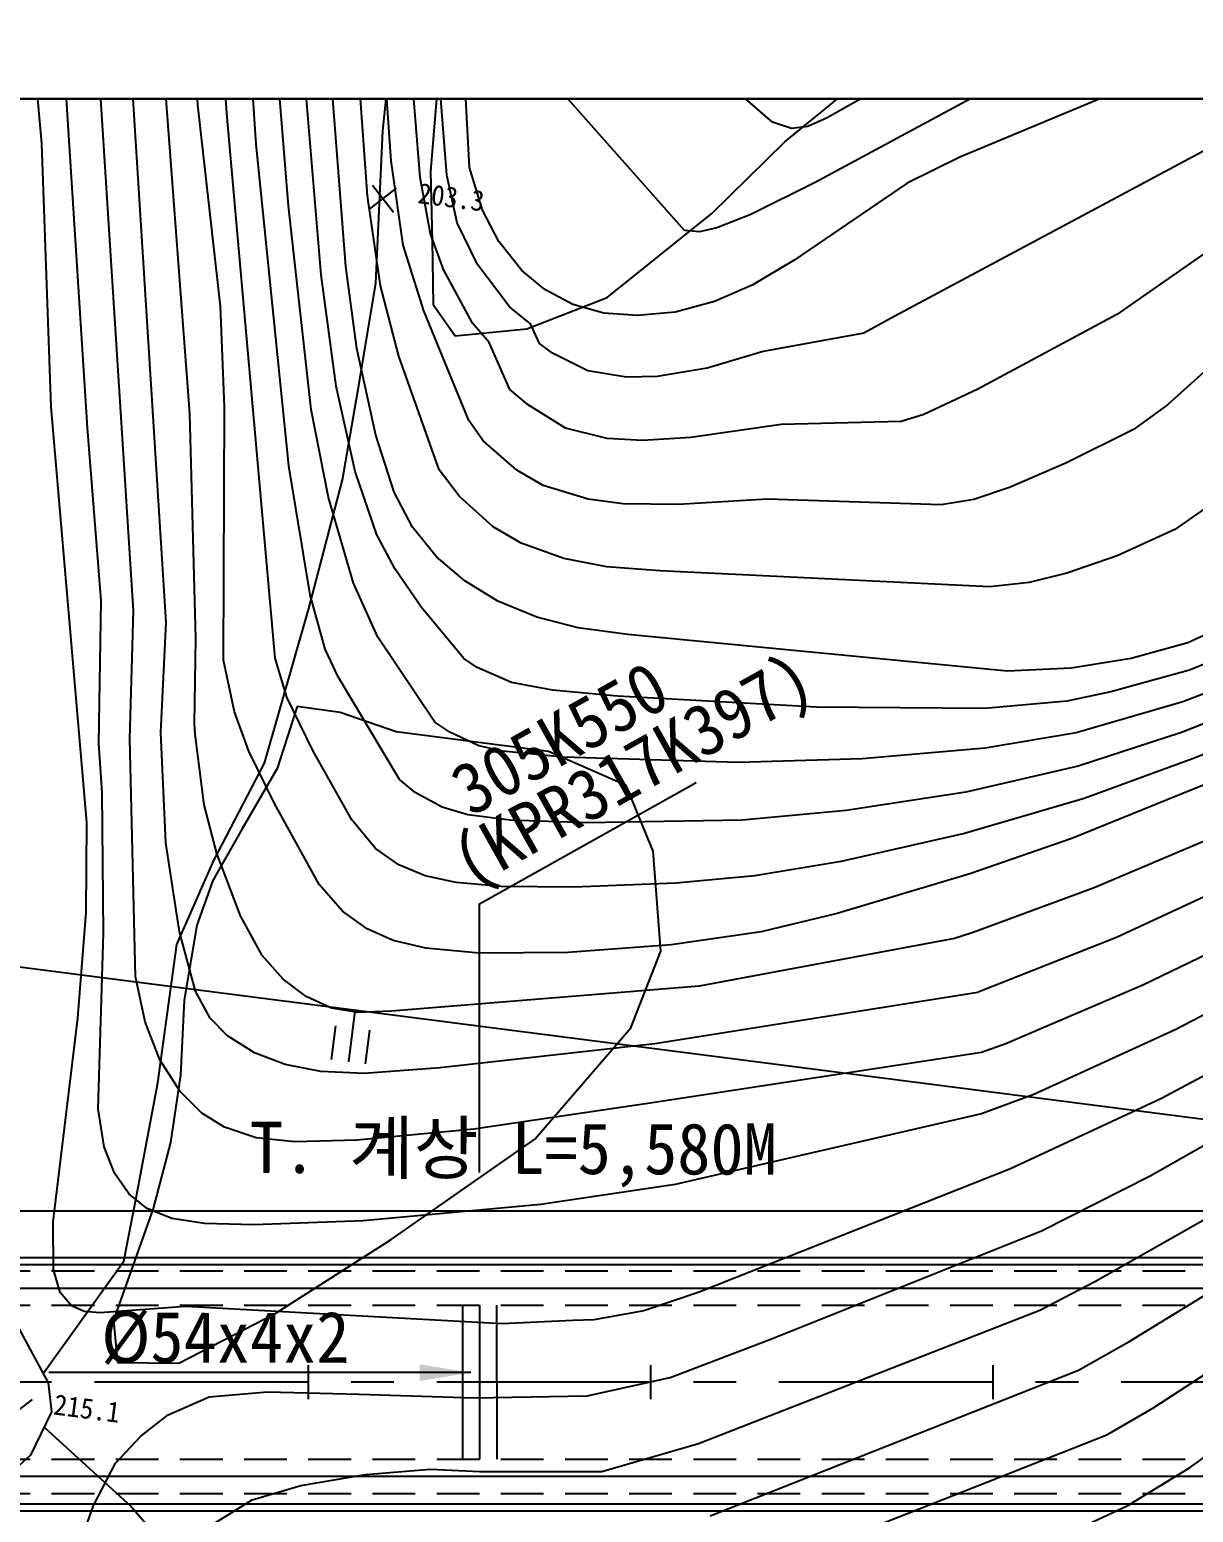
# Model space of a CAD drawing. Header units: millimetres. Extents: x 7782 to 8578, y 1103 to 1809.
# Drawn here: x 8387.6 to 8455.6, y 1468.6 to 1555.3 of the extents above; entities that cross this region are included whole.
import ezdxf
from ezdxf.enums import TextEntityAlignment as Align
from ezdxf.xclip import XClip

# ---------------------------------------------------------------- set-up
doc = ezdxf.new("R2010")
doc.units = ezdxf.units.MM
doc.header["$LTSCALE"] = 10
doc.header["$MEASUREMENT"] = 0
doc.header["$XCLIPFRAME"] = 2
doc.linetypes.add('CENTER', pattern=[2, 1.25, -0.25, 0.25, -0.25])
doc.linetypes.add('HIDDEN', pattern=[0.375, 0.25, -0.125])
doc.layers.add('TX-PAPR', color=2, linetype='Continuous', plot=False)
doc.layers.add('TZ-BASE', color=253, linetype='Continuous')
doc.layers.add('TZ-CABL', color=4, linetype='Continuous')
doc.styles.add('HANA', font='GulimChe.ttf')
doc.styles.get("Standard").update_dxf_attribs({"font": 'GulimChe.ttf'})
doc.linetypes.add('ZIGZAG', pattern='A,0.0001,-0.2,[131,ltypeshp.shx,S=0.2,R=0,X=-0.2,Y=0],-0.4,[131,ltypeshp.shx,S=0.2,R=180,X=0.2,Y=0],-0.2', length=0.8001)
doc.dimstyles.get("Standard").update_dxf_attribs({"dimtxt": 0.18, "dimasz": 0.18, "dimexe": 0.18, "dimexo": 0.0625, "dimgap": 0.09, "dimtad": 0, "dimtih": 1, "dimtoh": 1, "dimdec": 4, "dimzin": 0, "dimdsep": 46, "dimtxsty": 'Standard', "dimcen": 0.09, "dimadec": 0, "dimazin": 0, "dimtfac": 1, "dimtdec": 4, "dimtofl": 0, "dimtmove": 0, "dimatfit": 3, "dimfxl": 0, "dimtolj": 1, "dimtzin": 0, "dimarcsym": 0})

# ---------------------------------------------------------------- blocks, each defined once
blk = doc.blocks.new('JD-DDH5JG73NG')
at = {"layer": 'TZ-BASE'}
for p, q in [((524.428, 72.381, 215), (522.746, 90.69, 215)), ((527.092, 55.758, 214), (524.963, 89.094, 214)), ((542.185, 65.186, 205), (540.519, 86.743, 205)), ((529.775, 45.07, 213), (527.149, 86.291, 213)), ((543.464, 69.316, 204), (542.259, 85.536, 204)), ((535.238, 74.132, 209), (534.695, 82.542, 209)), ((544.846, 71.373, 203), (544.063, 82.583, 203)), ((533.548, 74.632, 210), (533.141, 81.442, 210)), ((536.961, 72.348, 208), (536.256, 82, 208)), ((80, 81.211), (700, 1.54)), ((549.415, 70.976, 200), (548.864, 81.246, 200)), ((531.683, 44.395, 212), (529.469, 79.879, 212)), ((581.339, 80.154, 198), (570.311, 73.881, 198)), ((538.842, 68.732, 207), (537.966, 79.375, 207)), ((544.347, 73.123, 186.052), (544.987, 79.02, 186.052)), ((546.528, 70.403, 202), (545.851, 79.118, 202)), ((540.745, 64.713, 206), (539.573, 78.744, 206)), ((548.1, 70.53, 201), (547.469, 78.357, 201)), ((547.658, 77.118, 196.68), (547.143, 70.748, 196.68)), ((561.974, 67.299, 199), (552.899, 77.573, 199)), ((584.053, 77.896, 199), (569.614, 70.104, 199)), ((533.079, 56.597, 211), (531.531, 77.107, 211)), ((567.854, 72.478, 196.68), (573.057, 76.745, 196.68)), ((590.939, 76.958, 200), (578.073, 71.577, 200)), ((534.872, 62.869, 210), (533.548, 74.632, 210)), ((567.119, 73.622, 198), (565.361, 75.167, 198)), ((538.054, 42.307, 209), (535.238, 74.132, 209)), ((570.311, 73.881, 198), (569.183, 73.384, 198)), ((543.936, 64.215, 186.052), (544.347, 73.123, 186.052)), ((568.24, 73.254, 198), (567.119, 73.622, 198)), ((569.183, 73.384, 198), (568.24, 73.254, 198)), ((594.657, 73.192, 201), (574.27, 62.285, 201)), ((524.972, 56.99, 215), (524.428, 72.381, 215)), ((538.869, 53.543, 208), (536.961, 72.348, 208)), ((563.589, 68.293, 196.68), (567.854, 72.478, 196.68)), ((545.537, 66.44, 203), (544.846, 71.373, 203)), ((578.073, 71.577, 200), (575.002, 70.064, 200)), ((547.135, 67.104, 202), (546.528, 70.403, 202)), ((547.143, 70.748, 196.68), (547.245, 66.707, 196.68)), ((548.701, 67.754, 201), (548.1, 70.53, 201)), ((550.176, 68.482, 200), (549.415, 70.976, 200)), ((544.217, 64.064, 204), (543.464, 69.316, 204)), ((543.578, 68.547, 203.336), (545.161, 69.77, 203.336)), ((543.758, 69.95, 203.336), (544.981, 68.367, 203.336)), ((569.614, 70.104, 199), (565.854, 68.226, 199)), ((575.002, 70.064, 200), (568.4, 65.574, 200)), ((540.16, 56.829, 207), (538.842, 68.732, 207)), ((551.128, 66.653, 200), (550.176, 68.482, 200)), ((549.89, 65.316, 201), (548.701, 67.754, 201)), ((557.471, 63.383, 196.68), (563.589, 68.293, 196.68)), ((565.854, 68.226, 199), (563.879, 67.451, 199)), ((547.897, 65.026, 202), (547.135, 67.104, 202)), ((562.851, 67.223, 199), (561.974, 67.299, 199)), ((563.879, 67.451, 199), (562.851, 67.223, 199)), ((593.484, 66.724, 202), (587.256, 62.384, 202)), ((546.748, 62.6, 203), (545.537, 66.44, 203)), ((547.245, 66.707, 196.68), (547.301, 62.966, 196.68)), ((552.47, 64.969, 200), (551.128, 66.653, 200)), ((542.825, 60.395, 205), (542.185, 65.186, 205)), ((549.597, 61.879, 202), (547.897, 65.026, 202)), ((551.752, 62.838, 201), (549.89, 65.316, 201)), ((568.4, 65.574, 200), (565.937, 64.108, 200)), ((541.619, 58.211, 206), (540.745, 64.713, 206)), ((542.991, 58.478, 186.052), (543.936, 64.215, 186.052)), ((553.813, 63.847, 200), (552.47, 64.969, 200)), ((545.287, 59.96, 204), (544.217, 64.064, 204)), ((552.761, 61.557, 196.68), (557.471, 63.383, 196.68)), ((555.456, 62.977, 200), (553.813, 63.847, 200)), ((565.937, 64.108, 200), (563.741, 63.142, 200)), ((535.099, 57, 210), (534.872, 62.869, 210)), ((549.385, 56.186, 203), (546.748, 62.6, 203)), ((547.301, 62.966, 196.68), (548.584, 61.14, 196.68)), ((552.978, 61.836, 201), (551.752, 62.838, 201)), ((557.273, 62.475, 200), (555.456, 62.977, 200)), ((559.242, 62.325, 200), (557.273, 62.475, 200)), ((561.442, 62.531, 200), (559.242, 62.325, 200)), ((563.741, 63.142, 200), (561.442, 62.531, 200)), ((587.256, 62.384, 202), (579.119, 58.028, 202)), ((548.584, 61.14, 196.68), (552.761, 61.557, 196.68)), ((550.575, 60.755, 202), (549.597, 61.879, 202)), ((553.515, 60.691, 201), (552.978, 61.836, 201)), ((574.27, 62.285, 201), (572.456, 61.291, 201)), ((551.766, 58.007, 202), (550.575, 60.755, 202)), ((554.278, 60.131, 201), (553.515, 60.691, 201)), ((572.456, 61.291, 201), (566.584, 60.232, 201)), ((543.936, 55.346, 205), (542.825, 60.395, 205)), ((547.642, 53.316, 204), (545.287, 59.96, 204)), ((556.332, 59.095, 201), (554.278, 60.131, 201)), ((566.584, 60.232, 201), (563.305, 59.245, 201)), ((593.743, 60.3, 203), (590.214, 57.103, 203)), ((558.603, 58.724, 201), (556.332, 59.095, 201)), ((563.305, 59.245, 201), (560.392, 58.775, 201)), ((542.744, 53.209, 206), (541.619, 58.211, 206)), ((541.988, 52.725, 186.052), (542.991, 58.478, 186.052)), ((560.392, 58.775, 201), (558.603, 58.724, 201)), ((552.846, 57.112, 202), (551.766, 58.007, 202)), ((579.119, 58.028, 202), (575.965, 56.55, 202)), ((525.441, 51.547, 215), (524.972, 56.99, 215)), ((533.432, 43.458, 211), (533.079, 56.597, 211)), ((535.048, 42.185, 210), (535.099, 57, 210)), ((541.181, 51.701, 207), (540.16, 56.829, 207)), ((555.033, 55.742, 202), (552.846, 57.112, 202)), ((575.965, 56.55, 202), (574.648, 56.133, 202)), ((590.214, 57.103, 203), (588.217, 55.676, 203)), ((527.886, 45.677, 214), (527.092, 55.758, 214)), ((550.224, 55.007, 203), (549.385, 56.186, 203)), ((557.457, 55.15, 202), (555.033, 55.742, 202)), ((567.639, 55.971, 202), (562.348, 55.207, 202)), ((574.648, 56.133, 202), (567.639, 55.971, 202)), ((588.217, 55.676, 203), (584.315, 53.716, 203)), ((545.015, 52.017, 205), (543.936, 55.346, 205)), ((552.186, 53.285, 203), (550.224, 55.007, 203)), ((559.537, 55.024, 202), (557.457, 55.15, 202)), ((562.348, 55.207, 202), (559.537, 55.024, 202)), ((540.116, 46.005, 208), (538.869, 53.543, 208)), ((544.009, 49.524, 206), (542.744, 53.209, 206)), ((548.826, 51.751, 204), (547.642, 53.316, 204)), ((553.733, 52.389, 203), (552.186, 53.285, 203)), ((584.315, 53.716, 203), (580.968, 52.278, 203)), ((540.033, 45.21, 186.052), (541.988, 52.725, 186.052)), ((546.091, 49.965, 205), (545.015, 52.017, 205)), ((556.353, 51.598, 203), (553.733, 52.389, 203)), ((580.968, 52.278, 203), (578.896, 51.589, 203)), ((527.064, 32.711, 215), (525.441, 51.547, 215)), ((542.646, 46.686, 207), (541.181, 51.701, 207)), ((550.808, 49.985, 204), (548.826, 51.751, 204)), ((558.375, 51.323, 203), (556.353, 51.598, 203)), ((561.621, 51.279, 203), (558.375, 51.323, 203)), ((566.839, 51.59, 203), (561.621, 51.279, 203)), ((576.989, 51.268, 203), (566.839, 51.59, 203)), ((578.896, 51.589, 203), (576.989, 51.268, 203)), ((592.313, 51.002, 204), (590.629, 49.824, 204)), ((545.08, 47.515, 206), (544.009, 49.524, 206)), ((547.486, 48.235, 205), (546.091, 49.965, 205)), ((552.434, 49.035, 204), (550.808, 49.985, 204)), ((590.629, 49.824, 204), (587.261, 48.283, 204)), ((554.941, 48.14, 204), (552.434, 49.035, 204)), ((549.141, 46.818, 205), (547.486, 48.235, 205)), ((557.44, 47.653, 204), (554.941, 48.14, 204)), ((560.547, 47.408, 204), (557.44, 47.653, 204)), ((587.261, 48.283, 204), (584.317, 47.274, 204)), ((546.62, 45.265, 206), (545.08, 47.515, 206)), ((551.067, 45.639, 205), (549.141, 46.818, 205)), ((579.829, 46.483, 204), (560.547, 47.408, 204)), ((584.317, 47.274, 204), (582.116, 46.737, 204)), ((540.986, 42.836, 208), (540.116, 46.005, 208)), ((544.056, 43.541, 207), (542.646, 46.686, 207)), ((582.116, 46.737, 204), (579.829, 46.483, 204)), ((527.76, 37.316, 214), (527.886, 45.677, 214)), ((529.571, 37.587, 213), (529.775, 45.07, 213)), ((537.438, 36.182, 186.052), (540.033, 45.21, 186.052)), ((549.085, 42.29, 206), (546.62, 45.265, 206)), ((553.358, 44.694, 205), (551.067, 45.639, 205)), ((531.374, 37.971, 212), (531.683, 44.395, 212)), ((555.769, 44.083, 205), (553.358, 44.694, 205)), ((593.762, 44.292, 205), (591.388, 43.198, 205)), ((533.353, 38.47, 211), (533.432, 43.458, 211)), ((547.4, 38.57, 207), (544.056, 43.541, 207)), ((558.676, 43.683, 205), (555.769, 44.083, 205)), ((580.858, 41.549, 205), (558.676, 43.683, 205)), ((541.741, 41.225, 208), (540.986, 42.836, 208)), ((591.388, 43.198, 205), (588.082, 42.285, 205)), ((594.436, 42.822, 206), (591.5, 41.605, 206)), ((535.683, 39.167, 210), (535.048, 42.185, 210)), ((538.75, 40.032, 209), (538.054, 42.307, 209)), ((549.872, 41.753, 206), (549.085, 42.29, 206)), ((551.866, 40.881, 206), (549.872, 41.753, 206)), ((584.581, 41.723, 205), (580.858, 41.549, 205)), ((588.082, 42.285, 205), (584.581, 41.723, 205)), ((591.5, 41.605, 206), (586.893, 40.349, 206)), ((545.325, 35.211, 208), (541.741, 41.225, 208)), ((554.273, 40.443, 206), (551.866, 40.881, 206)), ((594.782, 41.171, 207), (591.113, 39.747, 207)), ((540.273, 36.917, 209), (538.75, 40.032, 209)), ((558.06, 40.085, 206), (554.273, 40.443, 206)), ((569.696, 39.44, 206), (558.06, 40.085, 206)), ((586.893, 40.349, 206), (584.331, 39.8, 206)), ((536.531, 36.871, 210), (535.683, 39.167, 210)), ((539.348, 39.492, 209.27), (538.173, 35.864, 209.27)), ((541.853, 39.124, 209.27), (539.348, 39.492, 209.27)), ((545.137, 38.004, 209.27), (541.853, 39.124, 209.27)), ((579.505, 39.368, 206), (569.696, 39.44, 206)), ((584.331, 39.8, 206), (579.505, 39.368, 206)), ((591.113, 39.747, 207), (584.871, 37.952, 207)), ((595.776, 39.832, 208), (591.036, 37.974, 208)), ((600.183, 39.792, 209), (591.661, 36.428, 209)), ((533.383, 37.863, 211), (533.353, 38.47, 211)), ((548.266, 37.988, 207), (547.4, 38.57, 207)), ((527.948, 34.455, 214), (527.76, 37.316, 214)), ((529.894, 23.714, 213), (529.571, 37.587, 213)), ((531.671, 31.514, 212), (531.374, 37.971, 212)), ((533.907, 33.744, 211), (533.383, 37.863, 211)), ((548.75, 37.545, 209.27), (545.137, 38.004, 209.27)), ((549.968, 37.183, 207), (548.266, 37.988, 207)), ((554.036, 36.861, 209.27), (548.75, 37.545, 209.27)), ((584.871, 37.952, 207), (579.55, 37.05, 207)), ((591.036, 37.974, 208), (584.997, 36.002, 208)), ((538.017, 33.815, 210), (536.531, 36.871, 210)), ((542.551, 32.852, 209), (540.273, 36.917, 209)), ((551.369, 36.871, 207), (549.968, 37.183, 207)), ((554.893, 36.524, 207), (551.369, 36.871, 207)), ((558.57, 34.862, 209.27), (554.036, 36.861, 209.27)), ((565.127, 36.203, 207), (554.893, 36.524, 207)), ((572.357, 36.431, 207), (565.127, 36.203, 207)), ((579.55, 37.05, 207), (572.357, 36.431, 207)), ((597.112, 36.833, 210), (584.612, 31.779, 210)), ((591.661, 36.428, 209), (585.33, 34.104, 209)), ((534.482, 30.476, 186.052), (537.438, 36.182, 186.052)), ((538.173, 35.864, 209.27), (536.143, 32.338, 209.27)), ((584.997, 36.002, 208), (578.418, 34.487, 208)), ((546.246, 34.452, 208), (545.325, 35.211, 208)), ((560.144, 31.023, 209.27), (558.57, 34.862, 209.27)), ((599.529, 34.672, 211), (585.928, 28.889, 211)), ((528.037, 26.231, 214), (527.948, 34.455, 214)), ((540.64, 29.077, 210), (538.017, 33.815, 210)), ((547.812, 33.602, 208), (546.246, 34.452, 208)), ((578.418, 34.487, 208), (571.426, 33.406, 208)), ((585.33, 34.104, 209), (578.345, 32.061, 209)), ((534.659, 30.886, 211), (533.907, 33.744, 211)), ((549.329, 33.152, 208), (547.812, 33.602, 208)), ((551.797, 32.839, 208), (549.329, 33.152, 208)), ((571.426, 33.406, 208), (565.344, 32.832, 208)), ((527.011, 27.45, 215), (527.064, 32.711, 215)), ((536.143, 32.338, 209.27), (534.419, 29.321, 209.27)), ((543.922, 31.19, 209), (542.551, 32.852, 209)), ((556.243, 32.693, 208), (551.797, 32.839, 208)), ((565.344, 32.832, 208), (556.243, 32.693, 208)), ((578.345, 32.061, 209), (571.138, 30.417, 209)), ((532.476, 26.309, 212), (531.671, 31.514, 212)), ((545.296, 30.241, 209), (543.922, 31.19, 209)), ((584.612, 31.779, 210), (578.657, 29.7, 210)), ((599.687, 31.779, 212), (587.22, 25.979, 212)), ((532.321, 25.578, 186.052), (534.482, 30.476, 186.052)), ((536.039, 27.244, 211), (534.659, 30.886, 211)), ((560.608, 25.181, 209.27), (560.144, 31.023, 209.27)), ((571.138, 30.417, 209), (566.099, 29.586, 209)), ((604.411, 30.775, 213), (588.766, 23.192, 213)), ((546.836, 29.582, 209), (545.296, 30.241, 209)), ((548.645, 29.203, 209), (546.836, 29.582, 209)), ((566.099, 29.586, 209), (561.468, 29.151, 209)), ((578.657, 29.7, 210), (570.91, 27.381, 210)), ((534.419, 29.321, 209.27), (533.486, 26.714, 209.27)), ((542.004, 27.532, 210), (540.64, 29.077, 210)), ((551.241, 28.974, 209), (548.645, 29.203, 209)), ((555.524, 28.925, 209), (551.241, 28.974, 209)), ((561.468, 29.151, 209), (555.524, 28.925, 209)), ((585.928, 28.889, 211), (578.793, 26.249, 211)), ((606.588, 28.886, 214), (590.654, 20.593, 214)), ((526.538, 21.277, 215), (527.011, 27.45, 215)), ((537.312, 24.928, 211), (536.039, 27.244, 211)), ((543.444, 26.485, 210), (542.004, 27.532, 210)), ((570.91, 27.381, 210), (566.461, 26.309, 210)), ((527.718, 15.979, 214), (528.037, 26.231, 214)), ((533.407, 22.846, 212), (532.476, 26.309, 212)), ((533.486, 26.714, 209.27), (532.742, 22.332, 209.27)), ((544.955, 25.819, 210), (543.444, 26.485, 210)), ((566.461, 26.309, 210), (561.208, 25.559, 210)), ((578.793, 26.249, 211), (577.761, 25.919, 211)), ((531.197, 17.496, 186.052), (532.321, 25.578, 186.052)), ((546.86, 25.363, 210), (544.955, 25.819, 210)), ((549.987, 25.072, 210), (546.86, 25.363, 210)), ((561.208, 25.559, 210), (555.174, 25.107, 210)), ((558.854, 20.707, 209.27), (560.608, 25.181, 209.27)), ((577.761, 25.919, 211), (562.844, 23.138, 211)), ((587.22, 25.979, 212), (579.15, 22.786, 212)), ((538.525, 23.542, 211), (537.312, 24.928, 211)), ((555.174, 25.107, 210), (549.987, 25.072, 210)), ((530.458, 21.058, 213), (529.894, 23.714, 213)), ((539.881, 22.535, 211), (538.525, 23.542, 211)), ((534.256, 21.264, 212), (533.407, 22.846, 212)), ((541.35, 21.863, 211), (539.881, 22.535, 211)), ((562.844, 23.138, 211), (544.869, 21.684, 211)), ((579.118, 22.776, 212), (560.242, 19.772, 212)), ((579.15, 22.786, 212), (579.118, 22.776, 212)), ((588.766, 23.192, 213), (580.754, 19.781, 213)), ((532.742, 22.332, 209.27), (532.536, 17.933, 209.27)), ((542.889, 21.608, 211), (541.35, 21.863, 211)), ((542.723, 21.697, 199.231), (542.341, 18.721, 199.231)), ((544.869, 21.684, 211), (542.889, 21.608, 211)), ((525.087, 9.363, 215), (526.538, 21.277, 215)), ((531.331, 18.84, 213), (530.458, 21.058, 213)), ((535.273, 20.234, 212), (534.256, 21.264, 212)), ((541.349, 18.849, 199.231), (541.604, 20.832, 199.231)), ((536.861, 19.252, 212), (535.273, 20.234, 212)), ((543.332, 18.594, 199.231), (543.587, 20.577, 199.231)), ((553.246, 14.201, 209.27), (558.854, 20.707, 209.27)), ((590.654, 20.593, 214), (582.405, 16.82, 214)), ((538.652, 18.57, 212), (536.861, 19.252, 212)), ((560.242, 19.772, 212), (547.678, 18.365, 212)), ((579.331, 19.262, 213), (560.228, 16.343, 213)), ((580.754, 19.781, 213), (579.331, 19.262, 213)), ((595.52, 19.615, 215), (589.822, 16.561, 215)), ((532.514, 16.977, 213), (531.331, 18.84, 213)), ((540.728, 18.148, 212), (538.652, 18.57, 212)), ((547.678, 18.365, 212), (543.261, 18.03, 212)), ((529.947, 10.775, 186.052), (531.197, 17.496, 186.052)), ((532.536, 17.933, 209.27), (531.949, 14.012, 209.27)), ((543.261, 18.03, 212), (540.728, 18.148, 212)), ((533.779, 15.721, 213), (532.514, 16.977, 213)), ((582.405, 16.82, 214), (579.342, 15.673, 214)), ((589.822, 16.561, 215), (581.028, 12.471, 215)), ((528.068, 13.745, 214), (527.718, 15.979, 214)), ((535.101, 14.894, 213), (533.779, 15.721, 213)), ((560.228, 16.343, 213), (549.676, 14.777, 213)), ((579.342, 15.673, 214), (561.433, 11.546, 214)), ((536.948, 14.283, 213), (535.101, 14.894, 213)), ((549.676, 14.777, 213), (542.827, 14.134, 213)), ((589.201, 12.061, 216), (595.348, 15.544, 216)), ((531.949, 14.012, 209.27), (530.937, 10.145, 209.27)), ((539.213, 14.046, 213), (536.948, 14.283, 213)), ((542.827, 14.134, 213), (539.213, 14.046, 213)), ((544.834, 8.334, 209.27), (553.246, 14.201, 209.27)), ((528.667, 12.216, 214), (528.068, 13.745, 214)), ((529.534, 10.984, 214), (528.667, 12.216, 214)), ((581.028, 12.471, 215), (562.84, 5.264, 215)), ((561.433, 11.546, 214), (553.587, 10.391, 214)), ((582.848, 8.838, 216), (589.201, 12.061, 216)), ((529.221, 7.081, 186.052), (529.947, 10.775, 186.052)), ((530.578, 10.15, 214), (529.534, 10.984, 214)), ((700, 10), (80, 10)), ((530.937, 10.145, 209.27), (529.656, 6.534, 209.27)), ((532.021, 9.567, 214), (530.578, 10.15, 214)), ((533.94, 9.266, 214), (532.021, 9.567, 214)), ((553.587, 10.391, 214), (543.21, 9.438, 214)), ((586.006, 5.911, 217), (592.692, 9.707, 217)), ((525.111, 6.595, 215), (525.087, 9.363, 215)), ((536.808, 9.203, 214), (533.94, 9.266, 214)), ((543.21, 9.438, 214), (536.808, 9.203, 214)), ((567.073, 2.539, 216), (582.848, 8.838, 216)), ((538.106, 4.026, 209.27), (544.834, 8.334, 209.27)), ((80, 7.287), (700, 7.285)), ((524.498, 0.515, 186.052), (529.221, 7.081, 186.052)), ((80, 6.887), (700, 6.885)), ((525.505, 5.251, 215), (525.111, 6.595, 215)), ((529.656, 6.534, 209.27), (528.617, 3.628, 209.27)), ((526.152, 4.462, 215), (525.505, 5.251, 215)), ((562.84, 5.264, 215), (559.612, 4.174, 215)), ((582.743, 4.214, 217), (586.006, 5.911, 217)), ((588.016, 2.407, 218), (593.708, 5.895, 218)), ((526.898, 4.123, 215), (526.152, 4.462, 215)), ((532.818, 4.432, 215), (527.834, 4.052, 215)), ((551.325, 3.412, 215), (532.818, 4.432, 215)), ((527.834, 4.052, 215), (526.898, 4.123, 215)), ((528.617, 3.628, 209.27), (528.857, 1.148, 209.27)), ((532.427, 1.12, 209.27), (538.106, 4.026, 209.27)), ((555.45, 3.597, 215), (551.325, 3.412, 215)), ((556.689, 3.653, 215), (555.45, 3.597, 215)), ((559.612, 4.174, 215), (556.689, 3.653, 215)), ((562.793, -3.573, 217), (582.743, 4.214, 217)), ((522.941, 3.383, 212.488), (524.803, -0.045, 212.488)), ((561.143, 0.281, 216), (567.073, 2.539, 216)), ((584.998, 0.705, 218), (588.016, 2.407, 218)), ((528.857, 1.148, 209.27), (532.427, 1.12, 209.27)), ((540, 1), (540, -1)), ((560, 1), (560, -1)), ((580, 1), (580, -1)), ((589.359, -1.514, 219), (594.203, 1.649, 219)), ((556.304, -0.806, 216), (561.143, 0.281, 216)), ((563.49, -7.807, 218), (584.998, 0.705, 218)), ((524.803, -0.045, 212.488), (524.996, -1.724, 212.488)), ((531.814, -1.911, 216), (534.199, -0.853, 216)), ((534.199, -0.853, 216), (537.608, -0.568, 216)), ((537.608, -0.568, 216), (542.973, -0.695, 216)), ((542.973, -0.695, 216), (549.69, -0.916, 216)), ((549.69, -0.916, 216), (556.304, -0.806, 216)), ((522.292, -2.236, 215.124), (523.875, -1.014, 215.124)), ((524.996, -1.724, 212.488), (523.774, -4.272, 212.488)), ((586.668, -3.079, 219), (589.359, -1.514, 219)), ((530.209, -3.15, 216), (531.814, -1.911, 216)), ((591.5, -4.998, 220), (595.523, -2.122, 220)), ((524.56, -2.632, 353.218), (529.64, -7.259, 353.218)), ((528.722, -4.726, 216), (530.209, -3.15, 216)), ((558.867, -14.015, 219), (586.668, -3.079, 219)), ((523.774, -4.272, 212.488), (521.27, -6.529, 212.488)), ((557.159, -5.209, 217), (562.793, -3.573, 217)), ((527.439, -7.21, 216), (528.722, -4.726, 216)), ((543.332, -5.399, 217), (547.147, -5.086, 217)), ((547.147, -5.086, 217), (550.021, -5.214, 217)), ((587.887, -7.2, 220), (591.5, -4.998, 220)), ((536.717, -6.877, 217), (539.556, -6.038, 217)), ((539.556, -6.038, 217), (543.332, -5.399, 217)), ((550.021, -5.214, 217), (557.159, -5.209, 217)), ((534.45, -8.272, 217), (536.717, -6.877, 217)), ((80, -7.113), (700, -7.115)), ((80, -7.513), (700, -7.515)), ((526.301, -10.437, 216), (527.439, -7.21, 216)), ((529.64, -7.259, 353.218), (535.169, -13.601, 353.218)), ((584.712, -8.686, 220), (587.887, -7.2, 220))]:
    blk.add_line(p, q, dxfattribs=at)
at = {"layer": 'TZ-BASE', "linetype": 'CENTER', "flags": 128}
blk.add_lwpolyline([(700, 0), (80, 0), (0, 0)], dxfattribs=at)
at = {"layer": 'TZ-BASE', "style": 'HANA'}
for s, height, rotation, p in [('203.3', 1.2, 352.67756, (546.353, 68.904, 203.336)), ('T. 계상 L=5,580M', 3, 359.7997, (536.579, 12.231)), ('215.1', 1.2, 352.67756, (525.067, -1.88, 215.124))]:
    blk.add_text(s, height=height, rotation=rotation, dxfattribs=at).set_placement(p)

msp = doc.modelspace()

# ---------------------------------------------------------------- linework, layer by layer
at = {"layer": 'TX-PAPR', "flags": 128}
msp.add_lwpolyline([(8563.895, 1551.229), (8563.895, 1401.229), (7863.895, 1401.229), (7863.895, 1551.229)], close=True, dxfattribs=at)
at = {"layer": 'TZ-BASE', "flags": 128}
msp.add_lwpolyline([(8413.895, 1488.479), (8413.895, 1504.182), (8426.555, 1511.268)], dxfattribs=at)
at = {"layer": 'TZ-CABL', "linetype": 'HIDDEN'}
for points in [[(7863.895, 1482.729), (8563.895, 1482.729)], [(7863.895, 1481.729), (8563.895, 1481.729)], [(7863.895, 1480.729), (8563.895, 1480.729)], [(7863.895, 1471.729), (8563.895, 1471.729)], [(7863.895, 1470.729), (8563.895, 1470.729)], [(7863.895, 1469.729), (8563.895, 1469.729)]]:
    msp.add_lwpolyline(points, dxfattribs=at)
at = {"layer": 'TZ-CABL', "linetype": 'ZIGZAG', "ltscale": 0.5}
for points in [[(7863.895, 1481.729), (8563.895, 1481.729)], [(8413.895, 1480.728), (8413.903, 1471.728)], [(7863.895, 1470.729), (8563.895, 1470.729)]]:
    msp.add_lwpolyline(points, dxfattribs=at)
at = {"layer": 'TZ-CABL'}
for points in [[(8412.895, 1480.728), (8412.903, 1471.728)], [(8414.895, 1480.729), (8414.903, 1471.729)]]:
    msp.add_lwpolyline(points, dxfattribs=at)

# ---------------------------------------------------------------- block references
at = {"layer": 'TZ-BASE'}
ref = msp.add_blockref('JD-DDH5JG73NG', (7863.895, 1476.229), dxfattribs=at)
XClip(ref).set_block_clipping_path([(-0.0000000003, -75.0000000032), (700.0000000004, 75)])

# ---------------------------------------------------------------- texts
for s, p in [('305K550', (8413.387, 1509.249)), ('(KPR317K397)', (8413.387, 1505.043))]:
    msp.add_text(s, height=3, rotation=29.23871, dxfattribs=at).set_placement(p)
msp.add_text('Ø54x4x2', height=3, rotation=359.94818, dxfattribs=at).set_placement((8399.044, 1478.865), align=Align.MIDDLE)

# ---------------------------------------------------------------- leaders
msp.add_leader([(8413.395, 1476.788), (8388.739, 1476.788)], dimstyle='Standard', override={"dimtxt": 3, "dimasz": 3, "dimexe": 2, "dimexo": 3, "dimgap": 1, "dimtad": 0, "dimtih": 0, "dimcen": 1, "dimaunit": 1, "dimadec": 8, "dimtix": 1, "dimtofl": 1, "dimtmove": 2, "dimtvp": 2}, dxfattribs=at)

doc.saveas('drawing.dxf')
